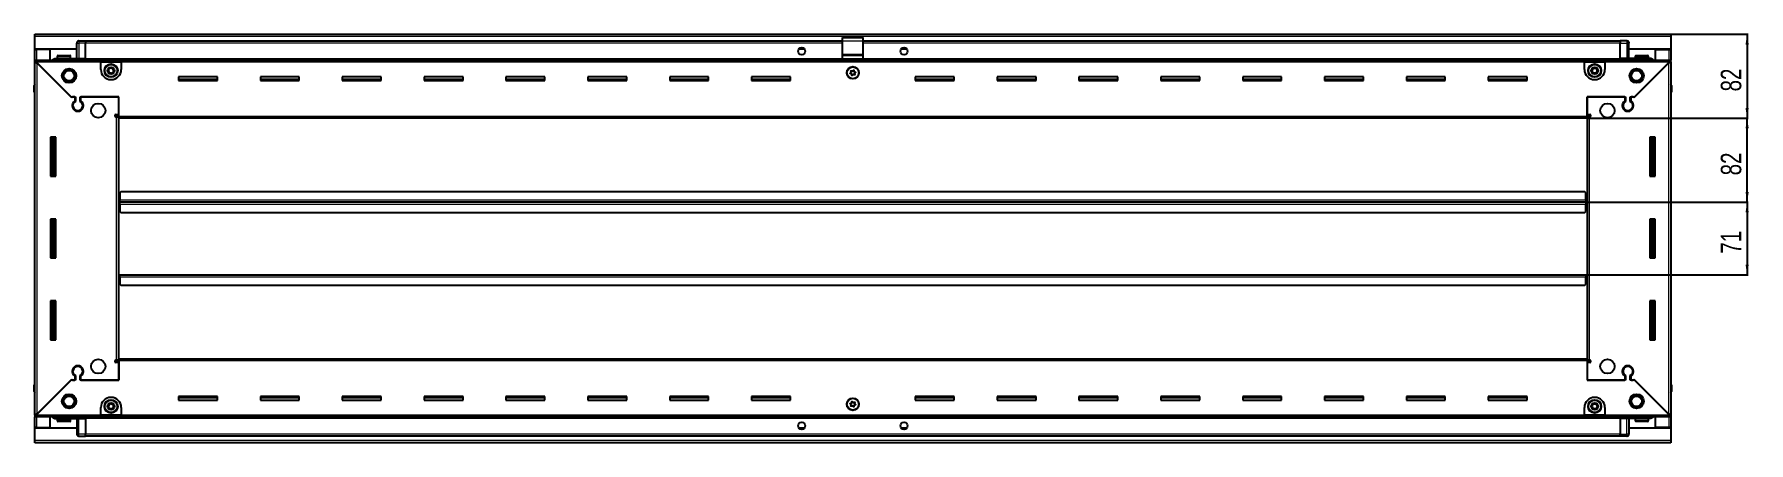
# Model space of a CAD drawing. Header units: millimetres. Extents: x 1132 to 7229, y -1242 to 1836.
# Drawn here: x 5553 to 7229, y 1248 to 1647 of the extents above; entities that cross this region are included whole.
import ezdxf

# ---------------------------------------------------------------- set-up
doc = ezdxf.new("R2010")
doc.units = ezdxf.units.MM
doc.layers.add('FORMAT', color=7, linetype='Continuous')
doc.styles.add('SLDTEXTSTYLE0', font='TXT', dxfattribs={"width": 0.75})
doc.dimstyles.new('SLDDIMSTYLE0', dxfattribs={"dimtxt": 20, "dimasz": 10, "dimexe": 0, "dimexo": 0.0625, "dimgap": 5, "dimtad": 2, "dimdec": 1, "dimrnd": 1e-09, "dimzin": 12, "dimdsep": 46, "dimtxsty": 'SLDTEXTSTYLE0', "dimsah": 1, "dimcen": 0.09, "dimadec": 0, "dimazin": 3, "dimtfac": 1, "dimtofl": 0, "dimtmove": 0, "dimatfit": 3, "dimfxl": 0, "dimfrac": 2, "dimtolj": 1, "dimtzin": 12, "dimarcsym": 0})

# ---------------------------------------------------------------- blocks, each defined once
blk = doc.blocks.new('_D_6')
at = {"layer": 'FORMAT'}
for p, q in [((7152.9, 1646.6), (7228.3, 1646.6)), ((7227.3, 1646.6), (7227.3, 1564.6)), ((7070.9, 1564.6), (7228.3, 1564.6))]:
    blk.add_line(p, q, dxfattribs=at)
for points in [[(7227.3, 1646.6), (7225.8, 1636.6), (7228.9, 1636.6)], [(7227.3, 1564.6), (7228.9, 1574.6), (7225.8, 1574.6)]]:
    blk.add_solid(points, dxfattribs=at)
at = {"layer": 'FORMAT', "insert": (7201.6, 1590.8), "char_height": 20, "attachment_point": 1, "rotation": 90, "style": 'SLDTEXTSTYLE0'}
blk.add_mtext('82', dxfattribs=at)
blk = doc.blocks.new('_D_7')
at = {"layer": 'FORMAT'}
for p, q in [((7070.9, 1564.6), (7228.3, 1564.6)), ((7227.3, 1482.6), (7227.3, 1564.6)), ((7069.9, 1482.6), (7228.3, 1482.6))]:
    blk.add_line(p, q, dxfattribs=at)
for points in [[(7227.3, 1564.6), (7225.8, 1554.6), (7228.9, 1554.6)], [(7227.3, 1482.6), (7228.9, 1492.6), (7225.8, 1492.6)]]:
    blk.add_solid(points, dxfattribs=at)
at = {"layer": 'FORMAT', "insert": (7201.6, 1508.8), "char_height": 20, "attachment_point": 1, "rotation": 90, "style": 'SLDTEXTSTYLE0'}
blk.add_mtext('82', dxfattribs=at)
blk = doc.blocks.new('_D_8')
at = {"layer": 'FORMAT'}
for p, q in [((7069.9, 1482.6), (7228.3, 1482.6)), ((7227.3, 1482.6), (7227.3, 1411.6)), ((7069.9, 1411.6), (7228.3, 1411.6))]:
    blk.add_line(p, q, dxfattribs=at)
for points in [[(7227.3, 1482.6), (7225.8, 1472.6), (7228.9, 1472.6)], [(7227.3, 1411.6), (7228.9, 1421.6), (7225.8, 1421.6)]]:
    blk.add_solid(points, dxfattribs=at)
at = {"layer": 'FORMAT', "insert": (7201.6, 1432.3), "char_height": 20, "attachment_point": 1, "rotation": 90, "style": 'SLDTEXTSTYLE0'}
blk.add_mtext('71', dxfattribs=at)

msp = doc.modelspace()

# ---------------------------------------------------------------- linework, layer by layer
at = {"color": 7, "linetype": 'Continuous', "lineweight": 25}
for p, q in [((5553.85, 1646.6), (7152.85, 1646.6)), ((5553.85, 1644.5), (5553.85, 1646.6)), ((5553.85, 1632.1), (5553.85, 1644.5)), ((6343.35, 1643.6), (6363.35, 1643.6)), ((6343.35, 1640.34), (6343.35, 1643.6)), ((6363.35, 1640.34), (6363.35, 1643.6)), ((7152.85, 1646.6), (7152.85, 1644.5)), ((7152.85, 1644.5), (7152.85, 1632.1)), ((5594.85, 1632.1), (5553.85, 1632.1)), ((5553.85, 1631.6), (5553.85, 1632.1)), ((5553.85, 1621.35), (5553.85, 1631.6)), ((5553.85, 1631.6), (5555.95, 1631.6)), ((5555.35, 1631.6), (5555.35, 1632.1)), ((5568.85, 1631.6), (5555.95, 1631.6)), ((5568.85, 1621.35), (5568.85, 1631.6)), ((5576.65, 1625.8), (5588.05, 1625.8)), ((5594.85, 1623.1), (5594.85, 1638.1)), ((5595.53, 1639.6), (5595.53, 1639.6)), ((5596.85, 1640.1), (5603.35, 1640.1)), ((5596.85, 1640.1), (5603.35, 1640.1)), ((5603.35, 1640.1), (5603.35, 1640.1)), ((5603.35, 1640.1), (5603.35, 1640.1)), ((5603.35, 1640.1), (5603.35, 1638.1)), ((6343.35, 1639.95), (5603.35, 1639.95)), ((5603.35, 1623.1), (5603.35, 1638.1)), ((6306.22, 1632.1), (6300.48, 1632.1)), ((6343.35, 1627.19), (6343.35, 1640.34)), ((6343.35, 1626.1), (6343.35, 1627.19)), ((6343.35, 1626.1), (6363.35, 1626.1)), ((6343.35, 1622.6), (6343.35, 1626.1)), ((6363.35, 1627.19), (6363.35, 1640.34)), ((7103.35, 1639.95), (6363.35, 1639.95)), ((6363.35, 1626.1), (6363.35, 1627.19)), ((6363.35, 1622.6), (6363.35, 1626.1)), ((6406.22, 1632.1), (6400.48, 1632.1)), ((7103.35, 1640.1), (7103.35, 1640.1)), ((7109.85, 1640.1), (7103.35, 1640.1)), ((7109.85, 1640.1), (7103.35, 1640.1)), ((7103.35, 1640.1), (7103.35, 1638.1)), ((7103.35, 1623.1), (7103.35, 1638.1)), ((7111.85, 1638.1), (7111.85, 1638.1)), ((7111.85, 1623.1), (7111.85, 1638.1)), ((7152.85, 1632.1), (7111.85, 1632.1)), ((7118.65, 1625.8), (7130.05, 1625.8)), ((7137.85, 1631.6), (7150.75, 1631.6)), ((7137.85, 1621.35), (7137.85, 1631.6)), ((7150.75, 1631.6), (7152.85, 1631.6)), ((7151.35, 1631.6), (7151.35, 1632.1)), ((7152.85, 1631.6), (7152.85, 1632.1)), ((7152.85, 1631.6), (7152.85, 1621.35)), ((5553.85, 1619.85), (5553.85, 1621.35)), ((5553.85, 1621.35), (5554.85, 1621.35)), ((5553.85, 1619.35), (5553.85, 1619.85)), ((5553.85, 1619.85), (5554.85, 1619.85)), ((5553.85, 1274.85), (5553.85, 1619.35)), ((5555.35, 1619.35), (5553.85, 1619.35)), ((5554.85, 1619.85), (5554.85, 1621.35)), ((5554.85, 1621.35), (5618.35, 1621.35)), ((5555.45, 1619.25), (5589.35, 1585.35)), ((5590.05, 1584.65), (5555.95, 1618.75)), ((5574.35, 1623.1), (5603.35, 1623.1)), ((5575.85, 1625), (5575.85, 1623.1)), ((5588.85, 1623.1), (5588.85, 1625)), ((5603.35, 1623.1), (5603.35, 1622.6)), ((5603.35, 1621.95), (7103.35, 1621.95)), ((5618.35, 1619.25), (5618.35, 1621.35)), ((5618.35, 1621.35), (5638.35, 1621.35)), ((5618.35, 1619.85), (5638.35, 1619.85)), ((5618.35, 1612.35), (5618.35, 1619.25)), ((5638.35, 1621.35), (7068.35, 1621.35)), ((5638.35, 1621.35), (5638.35, 1619.25)), ((5638.35, 1619.25), (5638.35, 1612.35)), ((6343.35, 1622.6), (6363.35, 1622.6)), ((6347.35, 1622.6), (6347.35, 1621.95)), ((6349.85, 1621.95), (6349.85, 1622.6)), ((6356.85, 1621.95), (6356.85, 1622.6)), ((6359.35, 1621.95), (6359.35, 1622.6)), ((7068.35, 1619.25), (7068.35, 1621.35)), ((7068.35, 1621.35), (7088.35, 1621.35)), ((7068.35, 1619.85), (7088.35, 1619.85)), ((7068.35, 1612.35), (7068.35, 1619.25)), ((7088.35, 1621.35), (7088.35, 1619.25)), ((7088.35, 1621.35), (7151.85, 1621.35)), ((7088.35, 1619.25), (7088.35, 1612.35)), ((7103.35, 1623.1), (7103.35, 1622.6)), ((7132.35, 1623.1), (7103.35, 1623.1)), ((7150.75, 1618.75), (7116.65, 1584.65)), ((7117.35, 1585.35), (7151.25, 1619.25)), ((7117.85, 1625), (7117.85, 1623.1)), ((7130.85, 1623.1), (7130.85, 1625)), ((7151.35, 1619.35), (7152.85, 1619.35)), ((7151.85, 1619.85), (7151.85, 1621.35)), ((7151.85, 1621.35), (7152.85, 1621.35)), ((7151.85, 1619.85), (7152.85, 1619.85)), ((7152.85, 1619.85), (7152.85, 1621.35)), ((7152.85, 1619.85), (7152.85, 1619.35)), ((7152.85, 1619.35), (7152.85, 1274.85)), ((5553.35, 1596.6), (5553.35, 1590.1)), ((5553.35, 1590.1), (5553.35, 1596.6)), ((5732.35, 1605.1), (5694.35, 1605.1)), ((5694.35, 1605.1), (5694.35, 1601.6)), ((5732.35, 1602.35), (5694.35, 1602.35)), ((5694.35, 1601.6), (5732.35, 1601.6)), ((5732.35, 1601.6), (5732.35, 1605.1)), ((5812.35, 1605.1), (5774.35, 1605.1)), ((5774.35, 1605.1), (5774.35, 1601.6)), ((5812.35, 1602.35), (5774.35, 1602.35)), ((5774.35, 1601.6), (5812.35, 1601.6)), ((5812.35, 1601.6), (5812.35, 1605.1)), ((5892.35, 1605.1), (5854.35, 1605.1)), ((5854.35, 1605.1), (5854.35, 1601.6)), ((5892.35, 1602.35), (5854.35, 1602.35)), ((5854.35, 1601.6), (5892.35, 1601.6)), ((5892.35, 1601.6), (5892.35, 1605.1)), ((5972.35, 1605.1), (5934.35, 1605.1)), ((5934.35, 1605.1), (5934.35, 1601.6)), ((5972.35, 1602.35), (5934.35, 1602.35)), ((5934.35, 1601.6), (5972.35, 1601.6)), ((5972.35, 1601.6), (5972.35, 1605.1)), ((6052.35, 1605.1), (6014.35, 1605.1)), ((6014.35, 1605.1), (6014.35, 1601.6)), ((6052.35, 1602.35), (6014.35, 1602.35)), ((6014.35, 1601.6), (6052.35, 1601.6)), ((6052.35, 1601.6), (6052.35, 1605.1)), ((6132.35, 1605.1), (6094.35, 1605.1)), ((6094.35, 1605.1), (6094.35, 1601.6)), ((6132.35, 1602.35), (6094.35, 1602.35)), ((6094.35, 1601.6), (6132.35, 1601.6)), ((6132.35, 1601.6), (6132.35, 1605.1)), ((6212.35, 1605.1), (6174.35, 1605.1)), ((6174.35, 1605.1), (6174.35, 1601.6)), ((6212.35, 1602.35), (6174.35, 1602.35)), ((6174.35, 1601.6), (6212.35, 1601.6)), ((6212.35, 1601.6), (6212.35, 1605.1)), ((6292.35, 1605.1), (6254.35, 1605.1)), ((6254.35, 1605.1), (6254.35, 1601.6)), ((6292.35, 1602.35), (6254.35, 1602.35)), ((6254.35, 1601.6), (6292.35, 1601.6)), ((6292.35, 1601.6), (6292.35, 1605.1)), ((6452.35, 1605.1), (6414.35, 1605.1)), ((6414.35, 1605.1), (6414.35, 1601.6)), ((6452.35, 1602.35), (6414.35, 1602.35)), ((6414.35, 1601.6), (6452.35, 1601.6)), ((6452.35, 1601.6), (6452.35, 1605.1)), ((6532.35, 1605.1), (6494.35, 1605.1)), ((6494.35, 1605.1), (6494.35, 1601.6)), ((6532.35, 1602.35), (6494.35, 1602.35)), ((6494.35, 1601.6), (6532.35, 1601.6)), ((6532.35, 1601.6), (6532.35, 1605.1)), ((6612.35, 1605.1), (6574.35, 1605.1)), ((6574.35, 1605.1), (6574.35, 1601.6)), ((6612.35, 1602.35), (6574.35, 1602.35)), ((6574.35, 1601.6), (6612.35, 1601.6)), ((6612.35, 1601.6), (6612.35, 1605.1)), ((6692.35, 1605.1), (6654.35, 1605.1)), ((6654.35, 1605.1), (6654.35, 1601.6)), ((6692.35, 1602.35), (6654.35, 1602.35)), ((6654.35, 1601.6), (6692.35, 1601.6)), ((6692.35, 1601.6), (6692.35, 1605.1)), ((6772.35, 1605.1), (6734.35, 1605.1)), ((6734.35, 1605.1), (6734.35, 1601.6)), ((6772.35, 1602.35), (6734.35, 1602.35)), ((6734.35, 1601.6), (6772.35, 1601.6)), ((6772.35, 1601.6), (6772.35, 1605.1)), ((6852.35, 1605.1), (6814.35, 1605.1)), ((6814.35, 1605.1), (6814.35, 1601.6)), ((6852.35, 1602.35), (6814.35, 1602.35)), ((6814.35, 1601.6), (6852.35, 1601.6)), ((6852.35, 1601.6), (6852.35, 1605.1)), ((6932.35, 1605.1), (6894.35, 1605.1)), ((6894.35, 1605.1), (6894.35, 1601.6)), ((6932.35, 1602.35), (6894.35, 1602.35)), ((6894.35, 1601.6), (6932.35, 1601.6)), ((6932.35, 1601.6), (6932.35, 1605.1)), ((7012.35, 1605.1), (6974.35, 1605.1)), ((6974.35, 1605.1), (6974.35, 1601.6)), ((7012.35, 1602.35), (6974.35, 1602.35)), ((6974.35, 1601.6), (7012.35, 1601.6)), ((7012.35, 1601.6), (7012.35, 1605.1)), ((7152.85, 1597.93), (7152.85, 1597.93)), ((7153.35, 1596.6), (7153.35, 1590.1)), ((7153.35, 1590.1), (7153.35, 1596.6)), ((5553.35, 1590.1), (5553.35, 1590.1)), ((5553.85, 1590.1), (5553.35, 1590.1)), ((5553.5, 1590.1), (5553.5, 1304.1)), ((5589.35, 1585.35), (5593.55, 1585.35)), ((5590.75, 1585.35), (5590.05, 1584.65)), ((5592.85, 1585.35), (5590.75, 1585.35)), ((5592.85, 1585.35), (5592.85, 1581.46)), ((5593.55, 1585.35), (5593.55, 1581.07)), ((5598.15, 1585.35), (5635.85, 1585.35)), ((5598.15, 1581.07), (5598.15, 1585.35)), ((5598.85, 1581.46), (5598.85, 1585.35)), ((5635.85, 1585.35), (5598.85, 1585.35)), ((5635.85, 1566.7), (5635.85, 1585.35)), ((5635.85, 1568.1), (5635.85, 1585.35)), ((7070.85, 1585.35), (7108.55, 1585.35)), ((7070.85, 1566.7), (7070.85, 1585.35)), ((7070.85, 1585.35), (7070.85, 1568.1)), ((7107.85, 1585.35), (7070.85, 1585.35)), ((7107.85, 1585.35), (7107.85, 1581.46)), ((7108.55, 1585.35), (7108.55, 1581.07)), ((7113.15, 1585.35), (7117.35, 1585.35)), ((7113.15, 1581.07), (7113.15, 1585.35)), ((7115.95, 1585.35), (7113.85, 1585.35)), ((7113.85, 1581.46), (7113.85, 1585.35)), ((7116.65, 1584.65), (7115.95, 1585.35)), ((7152.85, 1590.1), (7153.35, 1590.1)), ((7153.2, 1304.1), (7153.2, 1590.1)), ((7153.35, 1590.1), (7153.35, 1590.1)), ((7153.35, 1590.1), (7153.35, 1590.1)), ((5593.85, 1572.49), (5593.85, 1571.73)), ((5633, 1568.1), (5635.85, 1568.1)), ((5633.75, 1566.1), (5633, 1566.1)), ((5633.75, 1566.1), (5635.85, 1566.1)), ((5635.85, 1567.1), (5633.85, 1567.1)), ((5633.85, 1567.1), (5633.85, 1566.1)), ((5635.85, 1564.6), (5635.85, 1566.7)), ((7070.85, 1564.6), (5635.85, 1564.6)), ((5635.85, 1329.6), (5635.85, 1564.6)), ((7070.85, 1568.1), (7073.7, 1568.1)), ((7072.85, 1567.1), (7070.85, 1567.1)), ((7070.85, 1566.7), (7070.85, 1564.6)), ((7070.85, 1566.1), (7072.95, 1566.1)), ((7070.85, 1564.6), (7070.85, 1329.6)), ((7072.85, 1566.1), (7072.85, 1567.1)), ((7073.7, 1566.1), (7072.95, 1566.1)), ((7112.85, 1572.49), (7112.85, 1571.73)), ((5574.35, 1546.1), (5569.35, 1546.1)), ((5569.35, 1546.1), (5569.35, 1508.1)), ((5571.5, 1508.1), (5571.5, 1546.1)), ((5573.29, 1508.1), (5573.29, 1546.1)), ((5573.33, 1508.1), (5573.33, 1546.1)), ((5574.35, 1508.1), (5574.35, 1546.1)), ((7132.35, 1546.1), (7132.35, 1508.1)), ((7137.35, 1546.1), (7132.35, 1546.1)), ((7133.37, 1546.1), (7133.37, 1508.1)), ((7133.41, 1546.1), (7133.41, 1508.1)), ((7135.2, 1546.1), (7135.2, 1508.1)), ((7137.35, 1508.1), (7137.35, 1546.1)), ((5569.35, 1508.1), (5574.35, 1508.1)), ((7132.35, 1508.1), (7137.35, 1508.1)), ((5637.85, 1492.6), (5636.85, 1491.6)), ((5636.85, 1491.6), (5636.85, 1484.7)), ((7068.85, 1492.6), (5637.85, 1492.6)), ((7069.85, 1491.6), (7068.85, 1492.6)), ((7069.85, 1484.7), (7069.85, 1491.6)), ((5636.6, 1482.6), (5635.85, 1482.6)), ((5636.85, 1485.45), (5636.6, 1485.45)), ((5636.6, 1485.45), (5636.6, 1482.6)), ((5636.6, 1482.6), (5636.6, 1479.75)), ((5636.6, 1479.75), (5636.85, 1479.75)), ((5636.85, 1482.6), (5636.85, 1484.7)), ((7069.85, 1482.6), (5636.85, 1482.6)), ((5636.85, 1480.5), (5636.85, 1482.6)), ((5636.85, 1480.5), (5636.85, 1473.6)), ((7070.1, 1485.45), (7069.85, 1485.45)), ((7069.85, 1484.7), (7069.85, 1482.6)), ((7069.85, 1482.6), (7069.85, 1480.5)), ((7069.85, 1473.6), (7069.85, 1480.5)), ((7069.85, 1479.75), (7070.1, 1479.75)), ((7070.1, 1482.6), (7070.1, 1485.45)), ((7070.85, 1482.6), (7070.1, 1482.6)), ((7070.1, 1479.75), (7070.1, 1482.6)), ((5574.35, 1466.1), (5569.35, 1466.1)), ((5569.35, 1466.1), (5569.35, 1428.1)), ((5571.5, 1428.1), (5571.5, 1466.1)), ((5573.29, 1428.1), (5573.29, 1466.1)), ((5573.33, 1428.1), (5573.33, 1466.1)), ((5574.35, 1428.1), (5574.35, 1466.1)), ((5636.85, 1473.6), (5637.85, 1472.6)), ((5637.85, 1472.6), (7068.85, 1472.6)), ((7068.85, 1472.6), (7069.85, 1473.6)), ((7132.35, 1466.1), (7132.35, 1428.1)), ((7137.35, 1466.1), (7132.35, 1466.1)), ((7133.37, 1466.1), (7133.37, 1428.1)), ((7133.41, 1466.1), (7133.41, 1428.1)), ((7135.2, 1466.1), (7135.2, 1428.1)), ((7137.35, 1428.1), (7137.35, 1466.1)), ((5569.35, 1428.1), (5574.35, 1428.1)), ((7132.35, 1428.1), (7137.35, 1428.1)), ((5635.85, 1411.6), (5636.6, 1411.6)), ((5636.6, 1411.6), (5636.6, 1408.75)), ((5636.6, 1408.75), (5636.85, 1408.75)), ((5636.85, 1411.6), (7069.85, 1411.6)), ((5636.85, 1409.5), (5636.85, 1411.6)), ((5636.85, 1409.5), (5636.85, 1402.6)), ((7069.85, 1411.6), (7069.85, 1409.5)), ((7069.85, 1402.6), (7069.85, 1409.5)), ((7069.85, 1408.75), (7070.1, 1408.75)), ((7070.1, 1408.75), (7070.1, 1411.6)), ((7070.1, 1411.6), (7070.85, 1411.6)), ((5636.85, 1402.6), (5637.85, 1401.6)), ((5637.85, 1401.6), (7068.85, 1401.6)), ((7068.85, 1401.6), (7069.85, 1402.6)), ((5574.35, 1386.1), (5569.35, 1386.1)), ((5569.35, 1386.1), (5569.35, 1348.1)), ((5571.5, 1348.1), (5571.5, 1386.1)), ((5573.29, 1348.1), (5573.29, 1386.1)), ((5573.33, 1348.1), (5573.33, 1386.1)), ((5574.35, 1348.1), (5574.35, 1386.1)), ((7132.35, 1386.1), (7132.35, 1348.1)), ((7137.35, 1386.1), (7132.35, 1386.1)), ((7133.37, 1386.1), (7133.37, 1348.1)), ((7133.41, 1386.1), (7133.41, 1348.1)), ((7135.2, 1386.1), (7135.2, 1348.1)), ((7137.35, 1348.1), (7137.35, 1386.1)), ((5569.35, 1348.1), (5574.35, 1348.1)), ((7132.35, 1348.1), (7137.35, 1348.1)), ((5633, 1328.1), (5633.75, 1328.1)), ((5635.85, 1326.1), (5633, 1326.1)), ((5635.85, 1328.1), (5633.75, 1328.1)), ((5633.85, 1328.1), (5633.85, 1327.1)), ((5633.85, 1327.1), (5635.85, 1327.1)), ((5635.85, 1329.6), (7070.85, 1329.6)), ((5635.85, 1327.5), (5635.85, 1329.6)), ((5635.85, 1327.5), (5635.85, 1308.85)), ((5635.85, 1308.85), (5635.85, 1326.1)), ((7070.85, 1329.6), (7070.85, 1327.5)), ((7072.95, 1328.1), (7070.85, 1328.1)), ((7070.85, 1327.5), (7070.85, 1308.85)), ((7070.85, 1327.1), (7072.85, 1327.1)), ((7070.85, 1326.1), (7070.85, 1308.85)), ((7073.7, 1326.1), (7070.85, 1326.1)), ((7072.85, 1327.1), (7072.85, 1328.1)), ((7072.95, 1328.1), (7073.7, 1328.1)), ((5589.35, 1308.85), (5555.45, 1274.95)), ((5555.95, 1275.45), (5590.05, 1309.55)), ((5593.55, 1308.85), (5589.35, 1308.85)), ((5590.05, 1309.55), (5590.75, 1308.85)), ((5590.75, 1308.85), (5592.85, 1308.85)), ((5592.85, 1312.74), (5592.85, 1308.85)), ((5593.55, 1313.14), (5593.55, 1308.85)), ((5593.85, 1322.48), (5593.85, 1321.72)), ((5598.15, 1308.85), (5598.15, 1313.14)), ((5635.85, 1308.85), (5598.15, 1308.85)), ((5598.85, 1308.85), (5598.85, 1312.74)), ((5598.85, 1308.85), (5635.85, 1308.85)), ((7108.55, 1308.85), (7070.85, 1308.85)), ((7070.85, 1308.85), (7107.85, 1308.85)), ((7107.85, 1312.74), (7107.85, 1308.85)), ((7108.55, 1313.14), (7108.55, 1308.85)), ((7112.85, 1322.48), (7112.85, 1321.72)), ((7113.15, 1308.85), (7113.15, 1313.14)), ((7117.35, 1308.85), (7113.15, 1308.85)), ((7113.85, 1308.85), (7113.85, 1312.74)), ((7113.85, 1308.85), (7115.95, 1308.85)), ((7115.95, 1308.85), (7116.65, 1309.55)), ((7116.65, 1309.55), (7150.75, 1275.45)), ((7151.25, 1274.95), (7117.35, 1308.85)), ((5553.35, 1304.1), (5553.35, 1304.1)), ((5553.35, 1297.6), (5553.35, 1304.1)), ((5553.35, 1304.1), (5553.35, 1304.1)), ((5553.35, 1304.1), (5553.35, 1297.6)), ((5553.85, 1304.1), (5553.35, 1304.1)), ((5553.85, 1296.28), (5553.85, 1296.28)), ((5732.35, 1292.6), (5694.35, 1292.6)), ((5694.35, 1292.6), (5694.35, 1289.1)), ((5694.35, 1291.85), (5732.35, 1291.85)), ((5732.35, 1289.1), (5732.35, 1292.6)), ((5812.35, 1292.6), (5774.35, 1292.6)), ((5774.35, 1292.6), (5774.35, 1289.1)), ((5774.35, 1291.85), (5812.35, 1291.85)), ((5812.35, 1289.1), (5812.35, 1292.6)), ((5892.35, 1292.6), (5854.35, 1292.6)), ((5854.35, 1292.6), (5854.35, 1289.1)), ((5854.35, 1291.85), (5892.35, 1291.85)), ((5892.35, 1289.1), (5892.35, 1292.6)), ((5972.35, 1292.6), (5934.35, 1292.6)), ((5934.35, 1292.6), (5934.35, 1289.1)), ((5934.35, 1291.85), (5972.35, 1291.85)), ((5972.35, 1289.1), (5972.35, 1292.6)), ((6052.35, 1292.6), (6014.35, 1292.6)), ((6014.35, 1292.6), (6014.35, 1289.1)), ((6014.35, 1291.85), (6052.35, 1291.85)), ((6052.35, 1289.1), (6052.35, 1292.6)), ((6132.35, 1292.6), (6094.35, 1292.6)), ((6094.35, 1292.6), (6094.35, 1289.1)), ((6094.35, 1291.85), (6132.35, 1291.85)), ((6132.35, 1289.1), (6132.35, 1292.6)), ((6212.35, 1292.6), (6174.35, 1292.6)), ((6174.35, 1292.6), (6174.35, 1289.1)), ((6174.35, 1291.85), (6212.35, 1291.85)), ((6212.35, 1289.1), (6212.35, 1292.6)), ((6292.35, 1292.6), (6254.35, 1292.6)), ((6254.35, 1292.6), (6254.35, 1289.1)), ((6254.35, 1291.85), (6292.35, 1291.85)), ((6292.35, 1289.1), (6292.35, 1292.6)), ((6452.35, 1292.6), (6414.35, 1292.6)), ((6414.35, 1292.6), (6414.35, 1289.1)), ((6414.35, 1291.85), (6452.35, 1291.85)), ((6452.35, 1289.1), (6452.35, 1292.6)), ((6532.35, 1292.6), (6494.35, 1292.6)), ((6494.35, 1292.6), (6494.35, 1289.1)), ((6494.35, 1291.85), (6532.35, 1291.85)), ((6532.35, 1289.1), (6532.35, 1292.6)), ((6612.35, 1292.6), (6574.35, 1292.6)), ((6574.35, 1292.6), (6574.35, 1289.1)), ((6574.35, 1291.85), (6612.35, 1291.85)), ((6612.35, 1289.1), (6612.35, 1292.6)), ((6692.35, 1292.6), (6654.35, 1292.6)), ((6654.35, 1292.6), (6654.35, 1289.1)), ((6654.35, 1291.85), (6692.35, 1291.85)), ((6692.35, 1289.1), (6692.35, 1292.6)), ((6772.35, 1292.6), (6734.35, 1292.6)), ((6734.35, 1292.6), (6734.35, 1289.1)), ((6734.35, 1291.85), (6772.35, 1291.85)), ((6772.35, 1289.1), (6772.35, 1292.6)), ((6852.35, 1292.6), (6814.35, 1292.6)), ((6814.35, 1292.6), (6814.35, 1289.1)), ((6814.35, 1291.85), (6852.35, 1291.85)), ((6852.35, 1289.1), (6852.35, 1292.6)), ((6932.35, 1292.6), (6894.35, 1292.6)), ((6894.35, 1292.6), (6894.35, 1289.1)), ((6894.35, 1291.85), (6932.35, 1291.85)), ((6932.35, 1289.1), (6932.35, 1292.6)), ((7012.35, 1292.6), (6974.35, 1292.6)), ((6974.35, 1292.6), (6974.35, 1289.1)), ((6974.35, 1291.85), (7012.35, 1291.85)), ((7012.35, 1289.1), (7012.35, 1292.6)), ((7152.85, 1304.1), (7153.35, 1304.1)), ((7153.35, 1304.1), (7153.35, 1304.1)), ((7153.35, 1297.6), (7153.35, 1304.1)), ((7153.35, 1304.1), (7153.35, 1297.6)), ((5553.85, 1274.35), (5553.85, 1274.85)), ((5555.35, 1274.85), (5553.85, 1274.85)), ((5553.85, 1274.35), (5553.85, 1272.85)), ((5554.85, 1274.35), (5553.85, 1274.35)), ((5554.85, 1274.35), (5554.85, 1272.85)), ((5618.35, 1274.95), (5618.35, 1281.85)), ((5618.35, 1272.85), (5618.35, 1274.95)), ((5638.35, 1274.35), (5618.35, 1274.35)), ((5638.35, 1281.85), (5638.35, 1274.95)), ((5638.35, 1274.95), (5638.35, 1272.85)), ((5694.35, 1289.1), (5732.35, 1289.1)), ((5774.35, 1289.1), (5812.35, 1289.1)), ((5854.35, 1289.1), (5892.35, 1289.1)), ((5934.35, 1289.1), (5972.35, 1289.1)), ((6014.35, 1289.1), (6052.35, 1289.1)), ((6094.35, 1289.1), (6132.35, 1289.1)), ((6174.35, 1289.1), (6212.35, 1289.1)), ((6254.35, 1289.1), (6292.35, 1289.1)), ((6414.35, 1289.1), (6452.35, 1289.1)), ((6494.35, 1289.1), (6532.35, 1289.1)), ((6574.35, 1289.1), (6612.35, 1289.1)), ((6654.35, 1289.1), (6692.35, 1289.1)), ((6734.35, 1289.1), (6772.35, 1289.1)), ((6814.35, 1289.1), (6852.35, 1289.1)), ((6894.35, 1289.1), (6932.35, 1289.1)), ((6974.35, 1289.1), (7012.35, 1289.1)), ((7068.35, 1274.95), (7068.35, 1281.85)), ((7068.35, 1272.85), (7068.35, 1274.95)), ((7088.35, 1274.35), (7068.35, 1274.35)), ((7088.35, 1281.85), (7088.35, 1274.95)), ((7088.35, 1274.95), (7088.35, 1272.85)), ((7151.35, 1274.85), (7152.85, 1274.85)), ((7151.85, 1274.35), (7151.85, 1272.85)), ((7152.85, 1274.35), (7151.85, 1274.35)), ((7152.85, 1274.85), (7152.85, 1274.35)), ((7152.85, 1274.35), (7152.85, 1272.85)), ((5553.85, 1262.6), (5553.85, 1272.85)), ((5554.85, 1272.85), (5553.85, 1272.85)), ((5555.95, 1262.6), (5553.85, 1262.6)), ((5553.85, 1262.1), (5553.85, 1262.6)), ((5553.85, 1262.1), (5594.85, 1262.1)), ((5553.85, 1249.7), (5553.85, 1262.1)), ((5618.35, 1272.85), (5554.85, 1272.85)), ((5555.35, 1262.1), (5555.35, 1262.6)), ((5555.95, 1262.6), (5568.85, 1262.6)), ((5568.85, 1262.6), (5568.85, 1272.85)), ((5574.35, 1271.1), (5603.35, 1271.1)), ((5575.85, 1271.1), (5575.85, 1269.2)), ((5580.42, 1268.4), (5576.65, 1268.4)), ((5588.05, 1268.4), (5580.42, 1268.4)), ((5588.85, 1269.2), (5588.85, 1271.1)), ((5594.85, 1271.1), (5594.85, 1256.1)), ((7103.35, 1272.25), (5603.35, 1272.25)), ((5603.35, 1271.1), (5603.35, 1271.6)), ((5603.35, 1271.1), (5603.35, 1256.1)), ((5638.35, 1272.85), (5618.35, 1272.85)), ((7068.35, 1272.85), (5638.35, 1272.85)), ((6300.48, 1262.1), (6306.22, 1262.1)), ((6400.48, 1262.1), (6406.22, 1262.1)), ((7088.35, 1272.85), (7068.35, 1272.85)), ((7151.85, 1272.85), (7088.35, 1272.85)), ((7103.35, 1271.1), (7103.35, 1271.6)), ((7132.35, 1271.1), (7103.35, 1271.1)), ((7103.35, 1271.1), (7103.35, 1256.1)), ((7111.85, 1271.1), (7111.85, 1256.1)), ((7111.85, 1262.1), (7152.85, 1262.1)), ((7117.85, 1271.1), (7117.85, 1269.2)), ((7125.64, 1268.4), (7118.65, 1268.4)), ((7130.05, 1268.4), (7125.64, 1268.4)), ((7130.85, 1269.2), (7130.85, 1271.1)), ((7137.85, 1262.6), (7137.85, 1272.85)), ((7150.75, 1262.6), (7137.85, 1262.6)), ((7152.85, 1262.6), (7150.75, 1262.6)), ((7151.35, 1262.1), (7151.35, 1262.6)), ((7152.85, 1272.85), (7151.85, 1272.85)), ((7152.85, 1272.85), (7152.85, 1262.6)), ((7152.85, 1262.1), (7152.85, 1262.6)), ((7152.85, 1262.1), (7152.85, 1249.7)), ((5553.85, 1247.6), (5553.85, 1249.7)), ((7152.85, 1247.6), (5553.85, 1247.6)), ((5594.85, 1256.1), (5594.85, 1256.1)), ((5596.85, 1254.1), (5603.35, 1254.1)), ((5596.85, 1254.1), (5603.35, 1254.1)), ((5603.35, 1254.1), (5603.35, 1256.1)), ((5603.35, 1254.25), (7103.35, 1254.25)), ((5603.35, 1254.1), (5603.35, 1254.1)), ((7103.35, 1254.1), (7103.35, 1256.1)), ((7109.85, 1254.1), (7103.35, 1254.1)), ((7103.35, 1254.1), (7103.35, 1254.1)), ((7103.35, 1254.1), (7103.35, 1254.1)), ((7109.85, 1254.1), (7103.35, 1254.1)), ((7111.17, 1254.6), (7111.17, 1254.6)), ((7152.85, 1249.7), (7152.85, 1247.6))]:
    msp.add_line(p, q, dxfattribs=at)
at = {"color": 8, "linetype": 'Continuous', "lineweight": 18}
for p, q in [((7152.85, 1644.5), (5553.85, 1644.5)), ((5555.95, 1631.6), (5555.95, 1632.1)), ((5555.95, 1621.35), (5555.95, 1631.6)), ((5594.85, 1638.1), (5596.85, 1638.1)), ((5596.85, 1640.1), (5596.85, 1638.1)), ((5596.85, 1638.1), (5596.85, 1623.1)), ((5603.35, 1638.1), (5596.85, 1638.1)), ((6343.35, 1637.95), (5603.35, 1637.95)), ((6343.35, 1640.34), (6363.35, 1640.34)), ((6343.35, 1627.19), (6363.35, 1627.19)), ((7103.35, 1637.95), (6363.35, 1637.95)), ((7103.35, 1638.1), (7109.85, 1638.1)), ((7109.85, 1640.1), (7109.85, 1638.1)), ((7111.85, 1638.1), (7109.85, 1638.1)), ((7109.85, 1638.1), (7109.85, 1623.1)), ((7150.75, 1632.1), (7150.75, 1631.6)), ((7150.75, 1631.6), (7150.75, 1621.35)), ((5618.35, 1619.25), (5555.45, 1619.25)), ((5555.95, 1618.75), (5555.95, 1275.45)), ((5575.85, 1625), (5588.85, 1625)), ((6343.35, 1622.6), (5603.35, 1622.6)), ((7103.35, 1621.37), (5603.35, 1621.37)), ((5618.35, 1619.25), (5638.35, 1619.25)), ((7068.35, 1619.25), (5638.35, 1619.25)), ((6349.35, 1621.95), (6349.35, 1622.6)), ((6357.35, 1621.95), (6357.35, 1622.6)), ((7103.35, 1622.6), (6363.35, 1622.6)), ((7068.35, 1619.25), (7088.35, 1619.25)), ((7151.25, 1619.25), (7088.35, 1619.25)), ((7117.85, 1625), (7130.85, 1625)), ((7150.75, 1275.45), (7150.75, 1618.75)), ((5553.85, 1596.6), (5553.35, 1596.6)), ((7152.85, 1596.6), (7153.35, 1596.6)), ((5633.75, 1328.1), (5633.75, 1566.1)), ((5635.85, 1566.7), (7070.85, 1566.7)), ((7072.95, 1566.1), (7072.95, 1328.1)), ((5570.85, 1546.1), (5570.85, 1508.1)), ((5572.08, 1546.1), (5572.08, 1508.1)), ((7134.61, 1508.1), (7134.61, 1546.1)), ((7135.85, 1508.1), (7135.85, 1546.1)), ((7069.85, 1484.7), (5636.85, 1484.7)), ((5636.85, 1480.5), (7069.85, 1480.5)), ((5570.85, 1466.1), (5570.85, 1428.1)), ((5572.08, 1466.1), (5572.08, 1428.1)), ((7134.61, 1428.1), (7134.61, 1466.1)), ((7135.85, 1428.1), (7135.85, 1466.1)), ((5636.85, 1409.5), (7069.85, 1409.5)), ((5570.85, 1386.1), (5570.85, 1348.1)), ((5572.08, 1386.1), (5572.08, 1348.1)), ((7134.61, 1348.1), (7134.61, 1386.1)), ((7135.85, 1348.1), (7135.85, 1386.1)), ((7070.85, 1327.5), (5635.85, 1327.5)), ((5553.85, 1297.6), (5553.35, 1297.6)), ((7152.85, 1297.6), (7153.35, 1297.6)), ((5555.45, 1274.95), (5618.35, 1274.95)), ((5638.35, 1274.95), (5618.35, 1274.95)), ((5638.35, 1274.95), (7068.35, 1274.95)), ((7088.35, 1274.95), (7068.35, 1274.95)), ((7088.35, 1274.95), (7151.25, 1274.95)), ((5555.95, 1262.6), (5555.95, 1272.85)), ((5555.95, 1262.1), (5555.95, 1262.6)), ((5580.15, 1269.2), (5575.85, 1269.2)), ((5588.85, 1269.2), (5580.15, 1269.2)), ((5596.85, 1256.1), (5596.85, 1271.1)), ((5603.35, 1272.84), (7103.35, 1272.84)), ((5603.35, 1271.6), (7103.35, 1271.6)), ((7109.85, 1256.1), (7109.85, 1271.1)), ((7125.82, 1269.2), (7117.85, 1269.2)), ((7130.85, 1269.2), (7125.82, 1269.2)), ((7150.75, 1272.85), (7150.75, 1262.6)), ((7150.75, 1262.6), (7150.75, 1262.1)), ((7152.85, 1249.7), (5553.85, 1249.7)), ((5594.85, 1256.1), (5596.85, 1256.1)), ((5596.85, 1254.1), (5596.85, 1256.1)), ((5603.35, 1256.1), (5596.85, 1256.1)), ((5603.35, 1256.25), (7103.35, 1256.25)), ((7103.35, 1256.1), (7109.85, 1256.1)), ((7111.85, 1256.1), (7109.85, 1256.1)), ((7109.85, 1254.1), (7109.85, 1256.1))]:
    msp.add_line(p, q, dxfattribs=at)
at = {"color": 7, "linetype": 'Continuous', "lineweight": 25, "flags": 128}
msp.add_lwpolyline([(7111.7, 1638.86), (7111.81, 1638.49), (7111.85, 1638.1)], dxfattribs=at)
at = {"color": 7, "linetype": 'Continuous', "lineweight": 25}
for centre, radius in [((6303.35, 1630.1), 3.5), ((6403.35, 1630.1), 3.5), ((5587.35, 1606.1), 7), ((5587.35, 1606.1), 6.02), ((5587.35, 1606.1), 5.1), ((5628.35, 1611.1), 6.5), ((5628.35, 1611.1), 3.46), ((6353.35, 1609.1), 6), ((6353.35, 1608.95), 5.79), ((6353.35, 1608.95), 1.85), ((7078.35, 1611.1), 6.5), ((7078.35, 1611.1), 3.46), ((7119.35, 1606.1), 7), ((7119.35, 1606.1), 6.02), ((7119.35, 1606.1), 5.1), ((5615.85, 1572.1), 7), ((7090.85, 1572.1), 7), ((5615.85, 1322.1), 7), ((7090.85, 1322.1), 7), ((5587.35, 1288.1), 7), ((5587.35, 1288.1), 6.03), ((5587.35, 1288.1), 5.1), ((6353.35, 1285.1), 6), ((6353.35, 1285.25), 5.79), ((7119.35, 1288.1), 7), ((7119.35, 1288.1), 6.03), ((7119.35, 1288.1), 5.1), ((5628.35, 1283.1), 6.5), ((5628.35, 1283.1), 3.46), ((6353.35, 1285.25), 1.85), ((7078.35, 1283.1), 6.5), ((7078.35, 1283.1), 3.46), ((6303.35, 1264.1), 3.5), ((6403.35, 1264.1), 3.5)]:
    msp.add_circle(centre, radius, dxfattribs=at)
at = {"color": 8, "linetype": 'Continuous', "lineweight": 18}
for centre in [(5628.35, 1611.1), (7078.35, 1611.1), (5628.35, 1283.1), (7078.35, 1283.1)]:
    msp.add_circle(centre, 5.7, dxfattribs=at)
at = {"color": 7, "linetype": 'Continuous', "lineweight": 25}
for centre, radius, start, end in [((5576.65, 1625), 0.8, 90, 180), ((5588.05, 1625), 0.8, 0, 90), ((5596.85, 1638.1), 2, 90, 180), ((5596.85, 1638.1), 2, 131.40962, 180), ((5596.85, 1638.1), 2, 123.94202, 131.40962), ((5596.85, 1638.1), 2, 90, 108.58003), ((7109.85, 1638.1), 2, 0, 90), ((7118.65, 1625), 0.8, 90, 180), ((7130.05, 1625), 0.8, 0, 90), ((5594.65, 1623.3), 0.2, 270, 0), ((5628.35, 1612.35), 10, 180, 270), ((5628.35, 1611.1), 2.5, 134.01559, 194.01559), ((5628.35, 1611.1), 2.5, 194.01559, 254.01559), ((5628.35, 1611.1), 2.5, 74.01559, 134.01559), ((5628.35, 1611.1), 2.5, 254.01559, 314.01559), ((5628.35, 1612.35), 10, 270, 0), ((5628.35, 1611.1), 2.5, 14.01559, 74.01559), ((5628.35, 1611.1), 2.5, 314.01559, 14.01559), ((7078.35, 1612.35), 10, 180, 270), ((7078.35, 1611.1), 2.5, 160.11158, 220.11158), ((7078.35, 1611.1), 2.5, 100.11158, 160.11158), ((7078.35, 1611.1), 2.5, 220.11158, 280.11158), ((7078.35, 1611.1), 2.5, 40.11158, 100.11158), ((7078.35, 1612.35), 10, 270, 0), ((7078.35, 1611.1), 2.5, 280.11158, 340.11158), ((7078.35, 1611.1), 2.5, 340.11158, 40.11158), ((7112.05, 1623.3), 0.2, 180, 270), ((5555.35, 1596.6), 2, 138.57492, 180), ((5555.35, 1596.6), 2, 138.59038, 180), ((7151.35, 1596.6), 2, 0, 41.39416), ((5595.85, 1576.85), 5.5, 123.05573, 56.94427), ((5595.85, 1576.85), 4.8, 118.63099, 61.36901), ((7110.85, 1576.85), 5.5, 123.05573, 56.94427), ((7110.85, 1576.85), 4.8, 118.63099, 61.36901), ((5633, 1567.1), 1, 90, 270), ((7073.7, 1567.1), 1, 270, 90), ((5633, 1327.1), 1, 90, 270), ((7073.7, 1327.1), 1, 270, 90), ((5595.85, 1317.35), 5.5, 303.05573, 236.94427), ((5595.85, 1317.35), 4.8, 298.63099, 241.36901), ((7110.85, 1317.35), 5.5, 303.05573, 236.94427), ((7110.85, 1317.35), 4.8, 298.63099, 241.36901), ((5555.35, 1297.6), 2, 180, 221.39416), ((5628.35, 1281.85), 10, 90, 180), ((5628.35, 1281.85), 10, 0, 90), ((7078.35, 1281.85), 10, 90, 180), ((7078.35, 1281.85), 10, 0, 90), ((7151.35, 1297.6), 2, 318.59038, 0), ((5628.35, 1283.1), 2.5, 127.47401, 187.47401), ((5628.35, 1283.1), 2.5, 187.47401, 247.47401), ((5628.35, 1283.1), 2.5, 67.47401, 127.47401), ((5628.35, 1283.1), 2.5, 247.47401, 307.47401), ((5628.35, 1283.1), 2.5, 7.47401, 67.47401), ((5628.35, 1283.1), 2.5, 307.47401, 7.47401), ((7078.35, 1283.1), 2.5, 147.04236, 207.04236), ((7078.35, 1283.1), 2.5, 207.04236, 267.04236), ((7078.35, 1283.1), 2.5, 87.04236, 147.04236), ((7078.35, 1283.1), 2.5, 267.04236, 327.04236), ((7078.35, 1283.1), 2.5, 27.04236, 87.04236), ((7078.35, 1283.1), 2.5, 327.04236, 27.04236), ((5576.65, 1269.2), 0.8, 180, 270), ((5588.05, 1269.2), 0.8, 270, 0), ((5594.65, 1270.9), 0.2, 0, 90), ((7112.05, 1270.9), 0.2, 90, 180), ((7118.65, 1269.2), 0.8, 180, 270), ((7130.05, 1269.2), 0.8, 270, 0), ((5596.85, 1256.1), 2, 180, 270), ((5596.85, 1256.1), 2, 180, 270), ((7109.85, 1256.1), 2, 270, 0), ((7109.85, 1256.1), 2, 270, 288.58003), ((7109.85, 1256.1), 2, 303.94202, 311.40962), ((7109.85, 1256.1), 2, 311.40962, 360)]:
    msp.add_arc(centre, radius, start, end, dxfattribs=at)
for points, knots in [([(5553.85, 1619.35), (5553.87, 1619.31), (5553.93, 1619.22), (5554.32, 1619.09), (5554.88, 1618.95), (5555.46, 1618.84), (5555.82, 1618.78), (5555.95, 1618.75)], [0, 0, 0, 0, 0.2302553, 0.4485219, 0.6667858, 0.8850496, 1, 1, 1, 1]), ([(5555.45, 1619.25), (5555.4, 1619.51), (5555.31, 1620), (5555.18, 1620.64), (5555.05, 1621.11), (5554.94, 1621.33), (5554.87, 1621.35), (5554.85, 1621.35)], [0, 0, 0, 0, 0.2302553, 0.4485219, 0.6667858, 0.8850496, 1, 1, 1, 1]), ([(5571.13, 1621.35), (5571.25, 1621.55), (5571.64, 1622.2), (5572.79, 1622.91), (5573.83, 1623.04), (5574.35, 1623.1)], [0, 0, 0, 0, 0.1822499, 0.5911249, 1, 1, 1, 1]), ([(5603.35, 1623.1), (5603.35, 1623.07), (5603.35, 1622.99), (5603.35, 1622.37), (5603.35, 1621.81), (5603.35, 1621.44), (5603.35, 1621.43)], [0, 0, 0, 0, 0.3302672, 0.6605344, 0.9908016, 1, 1, 1, 1]), ([(5625.57, 1611.9), (5625.94, 1612.26), (5626.64, 1612.93), (5627.33, 1613.59), (5627.65, 1613.91)], [0, 0, 0, 0, 0.53468586, 1, 1, 1, 1]), ([(5626.27, 1609.1), (5626.19, 1609.43), (5625.99, 1610.23), (5625.75, 1611.2), (5625.6, 1611.78), (5625.57, 1611.9)], [0, 0, 0, 0, 0.3629006, 0.8668753, 1, 1, 1, 1]), ([(5629.05, 1608.3), (5628.55, 1608.45), (5627.62, 1608.71), (5626.7, 1608.98), (5626.27, 1609.1)], [0, 0, 0, 0, 0.53468586, 1, 1, 1, 1]), ([(5627.65, 1613.91), (5628.14, 1613.76), (5629.07, 1613.5), (5629.99, 1613.23), (5630.42, 1613.11)], [0, 0, 0, 0, 0.5346859, 1, 1, 1, 1]), ([(5631.12, 1610.31), (5630.75, 1609.95), (5630.06, 1609.28), (5629.37, 1608.61), (5629.05, 1608.3)], [0, 0, 0, 0, 0.5346859, 1, 1, 1, 1]), ([(5630.42, 1613.11), (5630.45, 1612.99), (5630.6, 1612.41), (5630.84, 1611.44), (5631.04, 1610.64), (5631.12, 1610.31)], [0, 0, 0, 0, 0.1331247, 0.6370994, 1, 1, 1, 1]), ([(6351.46, 1611.03), (6351.46, 1611.02), (6351.44, 1610.99), (6351.43, 1610.94), (6351.44, 1610.79), (6351.54, 1610.42), (6351.68, 1609.89), (6351.51, 1609.28), (6351.15, 1608.91), (6350.85, 1608.66), (6350.67, 1608.5), (6350.62, 1608.42), (6350.61, 1608.38), (6350.61, 1608.35), (6350.63, 1608.32), (6350.68, 1608.27), (6350.93, 1608.18), (6351.4, 1608.07), (6352.03, 1607.76), (6352.29, 1607.09), (6352.35, 1606.62), (6352.42, 1606.36), (6352.46, 1606.31), (6352.49, 1606.29), (6352.52, 1606.28), (6352.55, 1606.29), (6352.59, 1606.3), (6352.66, 1606.35), (6352.83, 1606.5), (6353.1, 1606.77), (6353.5, 1607.09), (6354.13, 1607.2), (6354.64, 1607.01), (6355, 1606.88), (6355.15, 1606.86), (6355.21, 1606.87), (6355.24, 1606.88), (6355.26, 1606.92), (6355.27, 1606.97), (6355.26, 1607.12), (6355.16, 1607.49), (6355.02, 1608.01), (6355.19, 1608.62), (6355.55, 1609), (6355.85, 1609.25), (6356.02, 1609.41), (6356.08, 1609.49), (6356.09, 1609.53), (6356.08, 1609.56), (6356.07, 1609.59), (6356.01, 1609.63), (6355.76, 1609.73), (6355.3, 1609.84), (6354.66, 1610.15), (6354.41, 1610.81), (6354.35, 1611.29), (6354.28, 1611.54), (6354.23, 1611.6), (6354.21, 1611.62), (6354.18, 1611.63), (6354.14, 1611.62), (6354.1, 1611.6), (6354.03, 1611.56), (6353.86, 1611.41), (6353.6, 1611.14), (6353.19, 1610.82), (6352.57, 1610.71), (6352.06, 1610.89), (6351.69, 1611.03), (6351.55, 1611.05), (6351.49, 1611.04), (6351.47, 1611.03), (6351.46, 1611.03)], [0, 0, 0, 0, 0.0020087, 0.00442, 0.0093647, 0.0255282, 0.0677053, 0.0957862, 0.1246456, 0.1503415, 0.1605194, 0.1633943, 0.1656965, 0.1672448, 0.1688741, 0.1707699, 0.1786058, 0.2119941, 0.2499945, 0.2879948, 0.3213831, 0.329219, 0.3311148, 0.3327441, 0.3342924, 0.3362166, 0.3385353, 0.3413178, 0.349662, 0.3753578, 0.4042173, 0.4322982, 0.4744753, 0.4906388, 0.4966691, 0.49844, 0.5, 0.5020087, 0.50442, 0.5093647, 0.5255282, 0.5677053, 0.5957862, 0.6246456, 0.6503415, 0.6605194, 0.6633943, 0.6656965, 0.6672448, 0.6688741, 0.6707699, 0.6786058, 0.7119941, 0.7499945, 0.7879948, 0.8213831, 0.829219, 0.8311148, 0.8327441, 0.8342924, 0.8362166, 0.8385353, 0.8413178, 0.849662, 0.8753578, 0.9042173, 0.9322982, 0.9744753, 0.9906388, 0.9966691, 0.99844, 1, 1, 1, 1]), ([(7075.51, 1610.6), (7075.55, 1610.72), (7075.75, 1611.28), (7076.09, 1612.21), (7076.37, 1612.99), (7076.49, 1613.31)], [0, 0, 0, 0, 0.1331247, 0.6370994, 1, 1, 1, 1]), ([(7077.37, 1608.39), (7077.03, 1608.78), (7076.41, 1609.52), (7075.79, 1610.26), (7075.51, 1610.6)], [0, 0, 0, 0, 0.53468586, 1, 1, 1, 1]), ([(7076.49, 1613.31), (7077, 1613.4), (7077.95, 1613.57), (7078.89, 1613.74), (7079.33, 1613.82)], [0, 0, 0, 0, 0.5346859, 1, 1, 1, 1]), ([(7080.21, 1608.9), (7079.7, 1608.81), (7078.75, 1608.64), (7077.81, 1608.47), (7077.37, 1608.39)], [0, 0, 0, 0, 0.5346859, 1, 1, 1, 1]), ([(7079.33, 1613.82), (7079.66, 1613.42), (7080.28, 1612.69), (7080.9, 1611.95), (7081.19, 1611.61)], [0, 0, 0, 0, 0.5346859, 1, 1, 1, 1]), ([(7081.19, 1611.61), (7081.07, 1611.29), (7080.79, 1610.51), (7080.45, 1609.58), (7080.25, 1609.01), (7080.21, 1608.9)], [0, 0, 0, 0, 0.36290056, 0.86687533, 1, 1, 1, 1]), ([(7103.35, 1623.1), (7103.35, 1623.07), (7103.35, 1622.99), (7103.35, 1622.37), (7103.35, 1621.81), (7103.35, 1621.44), (7103.35, 1621.43)], [0, 0, 0, 0, 0.3302662, 0.6605324, 0.9907986, 1, 1, 1, 1]), ([(7135.56, 1621.35), (7135.44, 1621.55), (7135.06, 1622.2), (7133.9, 1622.91), (7132.87, 1623.04), (7132.35, 1623.1)], [0, 0, 0, 0, 0.1822499, 0.5911249, 1, 1, 1, 1]), ([(7150.75, 1618.75), (7151, 1618.8), (7151.49, 1618.89), (7152.14, 1619.02), (7152.6, 1619.15), (7152.82, 1619.27), (7152.84, 1619.33), (7152.85, 1619.35)], [0, 0, 0, 0, 0.2302553, 0.4485219, 0.6667858, 0.8850496, 1, 1, 1, 1]), ([(7151.85, 1621.35), (7151.8, 1621.33), (7151.71, 1621.28), (7151.58, 1620.88), (7151.45, 1620.32), (7151.34, 1619.75), (7151.27, 1619.38), (7151.25, 1619.25)], [0, 0, 0, 0, 0.23025534, 0.4485219, 0.6667858, 0.88504963, 1, 1, 1, 1]), ([(5555.95, 1275.45), (5555.69, 1275.41), (5555.2, 1275.32), (5554.56, 1275.19), (5554.09, 1275.05), (5553.87, 1274.94), (5553.85, 1274.88), (5553.85, 1274.85)], [0, 0, 0, 0, 0.2302553, 0.4485219, 0.6667858, 0.8850496, 1, 1, 1, 1]), ([(5554.85, 1272.85), (5554.89, 1272.88), (5554.98, 1272.93), (5555.12, 1273.33), (5555.25, 1273.88), (5555.36, 1274.46), (5555.43, 1274.83), (5555.45, 1274.95)], [0, 0, 0, 0, 0.23025534, 0.4485219, 0.6667858, 0.88504963, 1, 1, 1, 1]), ([(5625.68, 1284.21), (5625.78, 1284.29), (5626.26, 1284.65), (5627.05, 1285.26), (5627.7, 1285.76), (5627.97, 1285.97)], [0, 0, 0, 0, 0.1331247, 0.6370994, 1, 1, 1, 1]), ([(5626.06, 1281.35), (5625.99, 1281.86), (5625.86, 1282.82), (5625.74, 1283.77), (5625.68, 1284.21)], [0, 0, 0, 0, 0.5346859, 1, 1, 1, 1]), ([(5628.72, 1280.24), (5628.25, 1280.44), (5627.36, 1280.81), (5626.47, 1281.18), (5626.06, 1281.35)], [0, 0, 0, 0, 0.5346859, 1, 1, 1, 1]), ([(5627.97, 1285.97), (5628.45, 1285.77), (5629.34, 1285.4), (5630.23, 1285.03), (5630.64, 1284.86)], [0, 0, 0, 0, 0.5346859, 1, 1, 1, 1]), ([(5631.01, 1282), (5630.74, 1281.79), (5630.09, 1281.29), (5629.3, 1280.68), (5628.82, 1280.32), (5628.72, 1280.24)], [0, 0, 0, 0, 0.3629006, 0.8668753, 1, 1, 1, 1]), ([(5630.64, 1284.86), (5630.71, 1284.35), (5630.83, 1283.39), (5630.96, 1282.44), (5631.01, 1282)], [0, 0, 0, 0, 0.5346859, 1, 1, 1, 1]), ([(6351.46, 1283.18), (6351.47, 1283.18), (6351.5, 1283.16), (6351.56, 1283.16), (6351.7, 1283.18), (6352.06, 1283.32), (6352.57, 1283.5), (6353.19, 1283.39), (6353.6, 1283.07), (6353.87, 1282.79), (6354.05, 1282.63), (6354.13, 1282.59), (6354.18, 1282.58), (6354.21, 1282.59), (6354.23, 1282.61), (6354.28, 1282.66), (6354.35, 1282.92), (6354.41, 1283.39), (6354.66, 1284.06), (6355.3, 1284.37), (6355.76, 1284.48), (6356.01, 1284.57), (6356.07, 1284.62), (6356.08, 1284.65), (6356.09, 1284.68), (6356.08, 1284.71), (6356.06, 1284.75), (6356.01, 1284.82), (6355.84, 1284.97), (6355.55, 1285.21), (6355.19, 1285.58), (6355.02, 1286.19), (6355.16, 1286.72), (6355.26, 1287.1), (6355.27, 1287.25), (6355.25, 1287.3), (6355.23, 1287.33), (6355.2, 1287.35), (6355.14, 1287.35), (6355, 1287.33), (6354.64, 1287.19), (6354.13, 1287.01), (6353.5, 1287.12), (6353.1, 1287.44), (6352.82, 1287.72), (6352.65, 1287.88), (6352.56, 1287.92), (6352.52, 1287.93), (6352.49, 1287.92), (6352.46, 1287.9), (6352.42, 1287.84), (6352.35, 1287.59), (6352.29, 1287.11), (6352.03, 1286.45), (6351.4, 1286.14), (6350.93, 1286.03), (6350.68, 1285.93), (6350.63, 1285.89), (6350.61, 1285.86), (6350.61, 1285.83), (6350.62, 1285.79), (6350.64, 1285.76), (6350.69, 1285.69), (6350.86, 1285.54), (6351.15, 1285.3), (6351.51, 1284.92), (6351.68, 1284.31), (6351.54, 1283.79), (6351.44, 1283.41), (6351.43, 1283.26), (6351.44, 1283.21), (6351.46, 1283.19), (6351.46, 1283.18)], [0, 0, 0, 0, 0.00200873, 0.00442003, 0.00936469, 0.02552819, 0.06770529, 0.09578618, 0.12464563, 0.1503415, 0.16051935, 0.16339425, 0.16569651, 0.16724481, 0.16887414, 0.1707699, 0.17860577, 0.21199411, 0.24999446, 0.2879948, 0.32138314, 0.32921901, 0.33111477, 0.3327441, 0.3342924, 0.33621663, 0.33853534, 0.3413178, 0.34966197, 0.37535784, 0.40421729, 0.43229818, 0.47447528, 0.49063878, 0.4966691, 0.49844005, 0.5, 0.50200873, 0.50442003, 0.50936469, 0.52552819, 0.56770529, 0.59578618, 0.62464563, 0.6503415, 0.66051935, 0.66339425, 0.66569651, 0.66724481, 0.66887414, 0.6707699, 0.67860577, 0.71199411, 0.74999446, 0.7879948, 0.82138314, 0.82921901, 0.83111477, 0.8327441, 0.8342924, 0.83621663, 0.83853534, 0.8413178, 0.84966197, 0.87535784, 0.90421729, 0.93229818, 0.97447528, 0.99063878, 0.9966691, 0.99844005, 1, 1, 1, 1]), ([(7075.47, 1283.25), (7075.75, 1283.69), (7076.27, 1284.5), (7076.79, 1285.3), (7077.04, 1285.68)], [0, 0, 0, 0, 0.5346859, 1, 1, 1, 1]), ([(7076.78, 1280.68), (7076.54, 1281.14), (7076.1, 1282), (7075.67, 1282.86), (7075.47, 1283.25)], [0, 0, 0, 0, 0.5346859, 1, 1, 1, 1]), ([(7079.66, 1280.53), (7079.32, 1280.55), (7078.49, 1280.59), (7077.5, 1280.64), (7076.9, 1280.68), (7076.78, 1280.68)], [0, 0, 0, 0, 0.3629006, 0.8668753, 1, 1, 1, 1]), ([(7077.04, 1285.68), (7077.16, 1285.67), (7077.76, 1285.64), (7078.75, 1285.59), (7079.57, 1285.54), (7079.92, 1285.53)], [0, 0, 0, 0, 0.1331247, 0.6370994, 1, 1, 1, 1]), ([(7081.23, 1282.96), (7080.95, 1282.52), (7080.43, 1281.71), (7079.9, 1280.91), (7079.66, 1280.53)], [0, 0, 0, 0, 0.5346859, 1, 1, 1, 1]), ([(7079.92, 1285.53), (7080.15, 1285.07), (7080.59, 1284.21), (7081.03, 1283.35), (7081.23, 1282.96)], [0, 0, 0, 0, 0.53468586, 1, 1, 1, 1]), ([(7152.85, 1274.85), (7152.82, 1274.9), (7152.77, 1274.99), (7152.38, 1275.12), (7151.82, 1275.25), (7151.24, 1275.37), (7150.87, 1275.43), (7150.75, 1275.45)], [0, 0, 0, 0, 0.23025534, 0.4485219, 0.6667858, 0.88504963, 1, 1, 1, 1]), ([(7151.25, 1274.95), (7151.29, 1274.7), (7151.38, 1274.21), (7151.52, 1273.57), (7151.65, 1273.1), (7151.76, 1272.88), (7151.83, 1272.86), (7151.85, 1272.85)], [0, 0, 0, 0, 0.2302553, 0.4485219, 0.6667858, 0.8850496, 1, 1, 1, 1]), ([(5571.13, 1272.85), (5571.25, 1272.65), (5571.64, 1272.01), (5572.79, 1271.3), (5573.83, 1271.17), (5574.35, 1271.1)], [0, 0, 0, 0, 0.1822499, 0.5911249, 1, 1, 1, 1]), ([(5603.35, 1271.1), (5603.35, 1271.14), (5603.35, 1271.22), (5603.35, 1271.84), (5603.35, 1272.41), (5603.35, 1272.81), (5603.35, 1272.84)], [0, 0, 0, 0, 0.3242788, 0.6485576, 0.9728365, 1, 1, 1, 1]), ([(7103.35, 1271.1), (7103.35, 1271.14), (7103.35, 1271.22), (7103.35, 1271.84), (7103.35, 1272.41), (7103.35, 1272.81), (7103.35, 1272.84)], [0, 0, 0, 0, 0.32427882, 0.64855764, 0.97283646, 1, 1, 1, 1]), ([(7135.56, 1272.85), (7135.44, 1272.65), (7135.06, 1272.01), (7133.9, 1271.3), (7132.87, 1271.17), (7132.35, 1271.1)], [0, 0, 0, 0, 0.18224985, 0.59112493, 1, 1, 1, 1])]:
    msp.add_open_spline(points, degree=3, knots=knots, dxfattribs=at)
for points in [[(5555.45, 1619.25), (5555.4, 1619.33), (5555.3, 1619.49), (5555.15, 1619.69), (5555, 1619.83), (5554.9, 1619.85), (5554.85, 1619.85)], [(5555.35, 1619.35), (5555.36, 1619.3), (5555.38, 1619.2), (5555.51, 1619.05), (5555.71, 1618.9), (5555.87, 1618.8), (5555.95, 1618.75)], [(7150.75, 1618.75), (7150.83, 1618.8), (7150.98, 1618.9), (7151.18, 1619.05), (7151.32, 1619.2), (7151.34, 1619.3), (7151.35, 1619.35)], [(7151.85, 1619.85), (7151.8, 1619.85), (7151.7, 1619.83), (7151.55, 1619.69), (7151.4, 1619.49), (7151.3, 1619.33), (7151.25, 1619.25)], [(5554.85, 1274.35), (5554.9, 1274.36), (5555, 1274.38), (5555.15, 1274.52), (5555.3, 1274.72), (5555.4, 1274.88), (5555.45, 1274.95)], [(5555.95, 1275.45), (5555.87, 1275.4), (5555.71, 1275.3), (5555.51, 1275.15), (5555.38, 1275), (5555.36, 1274.9), (5555.35, 1274.85)], [(7151.35, 1274.85), (7151.34, 1274.9), (7151.32, 1275), (7151.18, 1275.15), (7150.98, 1275.3), (7150.83, 1275.4), (7150.75, 1275.45)], [(7151.25, 1274.95), (7151.3, 1274.88), (7151.4, 1274.72), (7151.55, 1274.52), (7151.7, 1274.38), (7151.8, 1274.36), (7151.85, 1274.35)]]:
    msp.add_open_spline(points, degree=3, dxfattribs=at)
at = {"color": 8, "linetype": 'Continuous', "lineweight": 18}
for points in [[(5574.35, 1623.1), (5574.35, 1623.06), (5574.35, 1622.99), (5574.35, 1622.55), (5574.35, 1622.09), (5574.35, 1621.68), (5574.35, 1621.41), (5574.35, 1621.35)], [(7132.35, 1623.1), (7132.35, 1623.06), (7132.35, 1622.99), (7132.35, 1622.55), (7132.35, 1622.09), (7132.35, 1621.68), (7132.35, 1621.41), (7132.35, 1621.35)], [(5574.35, 1271.1), (5574.35, 1271.15), (5574.35, 1271.22), (5574.35, 1271.66), (5574.35, 1272.11), (5574.35, 1272.53), (5574.35, 1272.8), (5574.35, 1272.85)], [(7132.35, 1271.1), (7132.35, 1271.15), (7132.35, 1271.22), (7132.35, 1271.66), (7132.35, 1272.11), (7132.35, 1272.53), (7132.35, 1272.8), (7132.35, 1272.85)]]:
    msp.add_open_spline(points, degree=3, knots=[0, 0, 0, 0, 0.3597529, 0.5534142, 0.7511852, 0.9489563, 1, 1, 1, 1], dxfattribs=at)

# ---------------------------------------------------------------- dimensions: what is measured, and where the dimension line sits
at = {"layer": 'FORMAT'}
for base, p1, p2, picture, middle in [((7227.35, 1564.6), (7152.85, 1646.6), (7070.85, 1564.6), '_D_6', (7227.35, 1605.6)), ((7227.35, 1564.6), (7069.85, 1482.6), (7070.85, 1564.6), '_D_7', (7227.35, 1523.6)), ((7227.35, 1411.6), (7069.85, 1482.6), (7069.85, 1411.6), '_D_8', (7227.35, 1447.1))]:
    dim = msp.add_linear_dim(base=base, p1=p1, p2=p2, angle=90, dimstyle='SLDDIMSTYLE0', dxfattribs=at)
    dim.commit()
    dim.dimension.update_dxf_attribs({"geometry": picture, "text_midpoint": middle, "dimtype": 160})

doc.saveas('drawing.dxf')
